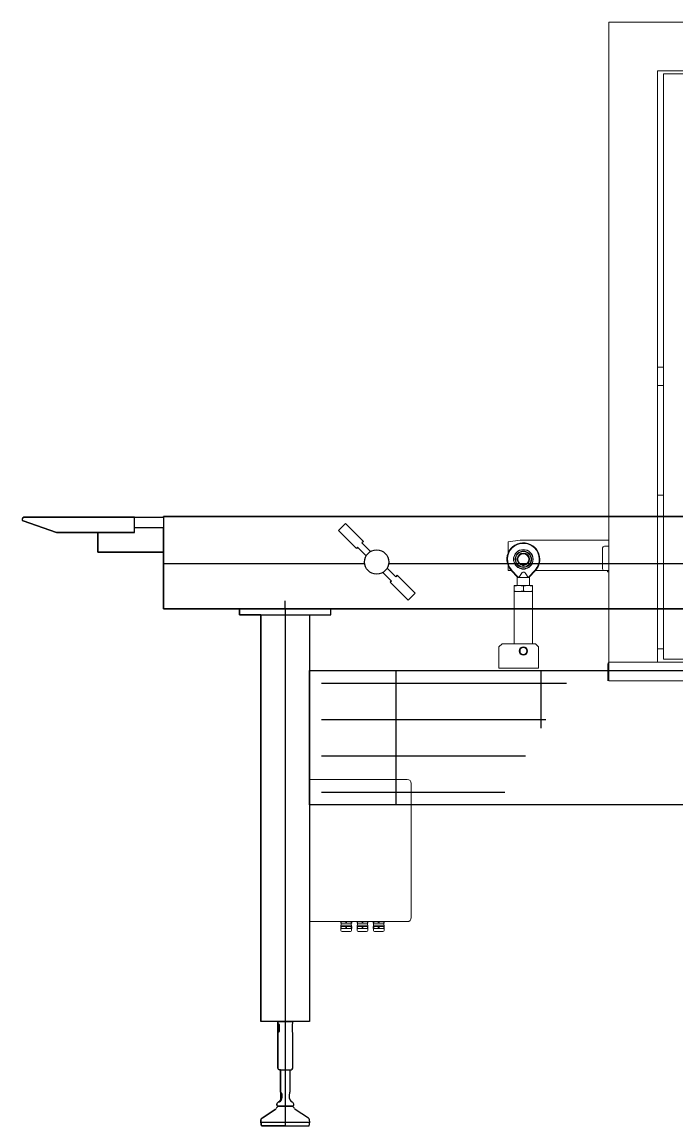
# Model space of a CAD drawing. Header units: millimetres. Extents: x 12318 to 17800, y 6541 to 10165.
# Drawn here: x 13044.8 to 13122.5, y 7271.9 to 7402.8 of the extents above; entities that cross this region are included whole.
import ezdxf

# ---------------------------------------------------------------- set-up
doc = ezdxf.new("R2010")
doc.units = ezdxf.units.MM
doc.layers.add('Equipment', color=123, linetype='Continuous')

# ---------------------------------------------------------------- blocks, each defined once
blk = doc.blocks.new('A$Cbe2ee938')
at = {"layer": 'Equipment', "linetype": 'Continuous', "lineweight": 15}
for p, q in [((-4039.3, 761), (-4039.3, 1811)), ((-4039.3, 1811), (-4009.3, 1811)), ((-4009.3, 1811), (-1869.3, 1811)), ((-3959.3, 1731), (-1919.3, 1731)), ((-3959.3, 1731), (-3959.3, 761)), ((-3949.3, 1726), (-3949.3, 766)), ((-2944.3, 1726), (-3949.3, 1726)), ((-3959.3, 1245), (-3949.3, 1245)), ((-3949.3, 1215), (-3959.3, 1215)), ((-3959.3, 1035), (-3949.3, 1035)), ((-4204.3, 958.4), (-4184.3, 961.2)), ((-4184.3, 961.2), (-4039.3, 961.2)), ((-4204.3, 939.9), (-4204.3, 958.4)), ((-4049.3, 948.2), (-4049.3, 914.2)), ((-4039.3, 951.2), (-4046.3, 951.2)), ((-4195.1, 932.4), (-4195.3, 932.2)), ((-4195.3, 932.2), (-4195.3, 927.3)), ((-4195.3, 927.3), (-4195.1, 927)), ((-4189.3, 931.1), (-4189.3, 928.3)), ((-4204.3, 911.2), (-4204.3, 919.5)), ((-4199, 911.2), (-4204.3, 911.2)), ((-4199.1, 911.3), (-4188.9, 900.4)), ((-4187.1, 899.7), (-4198.5, 911.9)), ((-4182.6, 906.5), (-4184.8, 903.3)), ((-4181.1, 908), (-4182.6, 906.5)), ((-4182, 913.9), (-4181.8, 913.7)), ((-4181.8, 913.7), (-4181, 913.7)), ((-4180, 908.5), (-4181.1, 908)), ((-4181, 913.7), (-4176.9, 913.7)), ((-4180.7, 919.7), (-4180.4, 919.7)), ((-4180.4, 919.7), (-4177.9, 919.7)), ((-4179.1, 908.6), (-4180, 908.5)), ((-4178.2, 908.4), (-4179.1, 908.6)), ((-4176.6, 907.2), (-4178.2, 908.4)), ((-4176.9, 913.7), (-4176.6, 913.9)), ((-4174.4, 904.4), (-4176.6, 907.2)), ((-4171.5, 899.7), (-4160.1, 911.9)), ((-4169.7, 900.4), (-4159.5, 911.3)), ((-4046.3, 911.2), (-4159.6, 911.2)), ((-4046.3, 911.2), (-4039.3, 911.2)), ((-4041.3, 909.2), (-4041.3, 911.2)), ((-4039.3, 909.2), (-4041.3, 909.2)), ((-4189, 900.5), (-4189.3, 899.7)), ((-4189.3, 899.7), (-4189.3, 886.7)), ((-4187.4, 899.7), (-4189.3, 899.7)), ((-4188.9, 900.4), (-4189, 900.4)), ((-4189, 900.4), (-4188.1, 900)), ((-4188.1, 900), (-4187.4, 899.7)), ((-4187.1, 899.7), (-4187.4, 899.7)), ((-4186.7, 899.7), (-4187.1, 899.7)), ((-4184.8, 903.3), (-4186.7, 899.7)), ((-4171.9, 899.7), (-4186.7, 899.7)), ((-4172.7, 901.3), (-4174.4, 904.4)), ((-4171.9, 899.7), (-4172.7, 901.3)), ((-4171.5, 899.7), (-4171.9, 899.7)), ((-4171.5, 899.7), (-4171.2, 899.7)), ((-4169.3, 899.7), (-4171.2, 899.7)), ((-4169.3, 899.7), (-4169.6, 900.5)), ((-4169.3, 886.7), (-4169.3, 899.7)), ((-4194.3, 885.4), (-4194.3, 886.7)), ((-4194.3, 886.7), (-4186.8, 886.7)), ((-4194.3, 885.4), (-4190.6, 886.3)), ((-4194.3, 885.4), (-4194.3, 878)), ((-4194.3, 876.7), (-4194.3, 878)), ((-4194.3, 876.7), (-4164.3, 876.7)), ((-4194.3, 791.2), (-4194.3, 876.7)), ((-4190.6, 886.3), (-4186.8, 886.7)), ((-4186.8, 886.7), (-4171.8, 886.7)), ((-4183, 877.1), (-4186.8, 876.7)), ((-4179.3, 878), (-4183, 877.1)), ((-4179.3, 885.4), (-4175.6, 886.3)), ((-4179.3, 885.4), (-4179.3, 878)), ((-4175.6, 886.3), (-4171.8, 886.7)), ((-4171.8, 886.7), (-4164.3, 886.7)), ((-4164.3, 885.4), (-4164.3, 886.7)), ((-4164.3, 885.4), (-4164.3, 878)), ((-4164.3, 876.7), (-4164.3, 878)), ((-4164.3, 876.7), (-4164.3, 791.2)), ((-4214.3, 791.2), (-4219.3, 786.2)), ((-4219.3, 751.2), (-4219.3, 786.2)), ((-4214.3, 791.2), (-4159.3, 791.2)), ((-4154.3, 786.2), (-4159.3, 791.2)), ((-4154.3, 751.2), (-4154.3, 786.2)), ((-3959.3, 783), (-3949.3, 783)), ((-4039.3, 761), (-4039.3, 758)), ((-4039.3, 761), (-4022.4, 761)), ((-4009.3, 761), (-4022.4, 761)), ((-4009.3, 761), (-3959.3, 761)), ((-3959.3, 761), (-1919.3, 761)), ((-3949.3, 766), (-2944.3, 766)), ((-4219.3, 751.2), (-4154.3, 751.2)), ((-4040.8, 730.5), (-4040.8, 758)), ((-4039.3, 730.5), (-4039.3, 758)), ((-4039.3, 730.5), (-1839.3, 730.5)), ((-4528, 568.5), (-4530, 568.5)), ((-4530, 568.5), (-4530, 567.2)), ((-4530, 336.5), (-4530, 567.2)), ((-4528, 568.5), (-4524.7, 568.5)), ((-4524.7, 568.5), (-4370, 568.5)), ((-4363.3, 341.8), (-4363.3, 561.8)), ((-4530, 336.5), (-4530, 335.2)), ((-4530, 335.2), (-4528, 335.2)), ((-4528, 335.2), (-4524.7, 335.2)), ((-4524.7, 335.2), (-4490, 335.2)), ((-4390, 335.2), (-4490, 335.2)), ((-4479, 335.2), (-4479, 332.8)), ((-4478.3, 332.8), (-4479, 332.8)), ((-4479, 327.4), (-4479, 324.1)), ((-4478.3, 327.4), (-4479, 327.4)), ((-4478.8, 327.4), (-4478.8, 329.3)), ((-4470, 329.3), (-4478.8, 329.3)), ((-4478.3, 332.8), (-4478.3, 335.2)), ((-4478.3, 329.3), (-4478.3, 332.8)), ((-4470.7, 332.8), (-4478.3, 332.8)), ((-4478.3, 324.1), (-4478.3, 327.4)), ((-4478.3, 327.4), (-4470.7, 327.4)), ((-4470.7, 335.2), (-4470.7, 332.8)), ((-4469.3, 332.8), (-4470.7, 332.8)), ((-4470.7, 327.4), (-4470.7, 324.1)), ((-4469.3, 327.4), (-4470.7, 327.4)), ((-4461.2, 329.3), (-4470, 329.3)), ((-4469.3, 332.8), (-4469.3, 335.2)), ((-4461.7, 332.8), (-4469.3, 332.8)), ((-4469.3, 324.1), (-4469.3, 327.4)), ((-4469.3, 327.4), (-4461.7, 327.4)), ((-4461.7, 335.2), (-4461.7, 332.8)), ((-4461.7, 332.8), (-4461.7, 329.3)), ((-4461, 332.8), (-4461.7, 332.8)), ((-4461.7, 327.4), (-4461.7, 324.1)), ((-4461, 327.4), (-4461.7, 327.4)), ((-4461.2, 329.3), (-4461.2, 327.4)), ((-4461, 332.8), (-4461, 335.2)), ((-4461, 324.1), (-4461, 327.4)), ((-4452.3, 335.2), (-4452.3, 332.8)), ((-4451.6, 332.8), (-4452.3, 332.8)), ((-4452.3, 327.4), (-4452.3, 324.1)), ((-4451.6, 327.4), (-4452.3, 327.4)), ((-4452.2, 327.4), (-4452.2, 329.3)), ((-4443.3, 329.3), (-4452.2, 329.3)), ((-4451.7, 329.3), (-4451.7, 332.8)), ((-4451.6, 332.8), (-4451.6, 335.2)), ((-4444.1, 332.8), (-4451.6, 332.8)), ((-4451.6, 324.1), (-4451.6, 327.4)), ((-4451.6, 327.4), (-4444.1, 327.4)), ((-4444.1, 335.2), (-4444.1, 332.8)), ((-4442.6, 332.8), (-4444.1, 332.8)), ((-4444.1, 327.4), (-4444.1, 324.1)), ((-4442.6, 327.4), (-4444.1, 327.4)), ((-4434.5, 329.3), (-4443.3, 329.3)), ((-4442.6, 332.8), (-4442.6, 335.2)), ((-4435.1, 332.8), (-4442.6, 332.8)), ((-4442.6, 324.1), (-4442.6, 327.4)), ((-4442.6, 327.4), (-4435.1, 327.4)), ((-4435.1, 335.2), (-4435.1, 332.8)), ((-4434.3, 332.8), (-4435.1, 332.8)), ((-4435.1, 327.4), (-4435.1, 324.1)), ((-4434.3, 327.4), (-4435.1, 327.4)), ((-4435, 332.8), (-4435, 329.3)), ((-4434.5, 329.3), (-4434.5, 327.4)), ((-4434.3, 332.8), (-4434.3, 335.2)), ((-4434.3, 324.1), (-4434.3, 327.4)), ((-4425.7, 335.2), (-4425.7, 332.8)), ((-4424.9, 332.8), (-4425.7, 332.8)), ((-4425.7, 327.4), (-4425.7, 324.1)), ((-4424.9, 327.4), (-4425.7, 327.4)), ((-4425.5, 327.4), (-4425.5, 329.3)), ((-4416.7, 329.3), (-4425.5, 329.3)), ((-4425, 329.3), (-4425, 332.8)), ((-4424.9, 332.8), (-4424.9, 335.2)), ((-4417.4, 332.8), (-4424.9, 332.8)), ((-4424.9, 324.1), (-4424.9, 327.4)), ((-4424.9, 327.4), (-4417.4, 327.4)), ((-4417.4, 335.2), (-4417.4, 332.8)), ((-4415.9, 332.8), (-4417.4, 332.8)), ((-4417.4, 327.4), (-4417.4, 324.1)), ((-4415.9, 327.4), (-4417.4, 327.4)), ((-4407.8, 329.3), (-4416.7, 329.3)), ((-4415.9, 332.8), (-4415.9, 335.2)), ((-4408.4, 332.8), (-4415.9, 332.8)), ((-4415.9, 324.1), (-4415.9, 327.4)), ((-4415.9, 327.4), (-4408.4, 327.4)), ((-4408.4, 335.2), (-4408.4, 332.8)), ((-4407.7, 332.8), (-4408.4, 332.8)), ((-4408.4, 327.4), (-4408.4, 324.1)), ((-4407.7, 327.4), (-4408.4, 327.4)), ((-4408.3, 332.8), (-4408.3, 329.3)), ((-4407.8, 329.3), (-4407.8, 327.4)), ((-4407.7, 332.8), (-4407.7, 335.2)), ((-4407.7, 324.1), (-4407.7, 327.4)), ((-4390, 335.2), (-4370, 335.2)), ((-4478.3, 324.1), (-4479, 324.1)), ((-4478.8, 320.8), (-4478.8, 324.1)), ((-4470.7, 324.1), (-4478.3, 324.1)), ((-4470, 318.8), (-4476.8, 318.8)), ((-4469.3, 324.1), (-4470.7, 324.1)), ((-4463.2, 318.8), (-4470, 318.8)), ((-4461.7, 324.1), (-4469.3, 324.1)), ((-4461, 324.1), (-4461.7, 324.1)), ((-4461.2, 324.1), (-4461.2, 320.8)), ((-4451.6, 324.1), (-4452.3, 324.1)), ((-4452.2, 320.8), (-4452.2, 324.1)), ((-4444.1, 324.1), (-4451.6, 324.1)), ((-4443.3, 318.8), (-4450.2, 318.8)), ((-4442.6, 324.1), (-4444.1, 324.1)), ((-4436.5, 318.8), (-4443.3, 318.8)), ((-4435.1, 324.1), (-4442.6, 324.1)), ((-4434.3, 324.1), (-4435.1, 324.1)), ((-4434.5, 324.1), (-4434.5, 320.8)), ((-4424.9, 324.1), (-4425.7, 324.1)), ((-4425.5, 320.8), (-4425.5, 324.1)), ((-4417.4, 324.1), (-4424.9, 324.1)), ((-4416.7, 318.8), (-4423.5, 318.8)), ((-4415.9, 324.1), (-4417.4, 324.1)), ((-4409.8, 318.8), (-4416.7, 318.8)), ((-4408.4, 324.1), (-4415.9, 324.1)), ((-4407.7, 324.1), (-4408.4, 324.1)), ((-4407.8, 324.1), (-4407.8, 320.8))]:
    blk.add_line(p, q, dxfattribs=at)
at = {"layer": 'Equipment'}
for p, q in [((-4999, 998.5), (-4770, 998.5)), ((-4817.6, 998.5), (-4999, 998.5)), ((-4817.6, 973.5), (-4817.6, 998.5)), ((-4817.6, 998.5), (-4817.6, 998.5)), ((-4817.6, 998.5), (-4770, 998.5)), ((-4770, 998.5), (-4770, 1000)), ((-4770, 1000), (-1000, 1000)), ((-1002, 1000), (-4770, 1000)), ((-4770, 1000), (-4770, 922.5)), ((-4945.4, 973.5), (-5000, 992.7)), ((-5000, 992.7), (-4945.4, 973.5)), ((-4770, 981.5), (-4817.6, 981.5)), ((-4770, 941.5), (-4770, 981.5)), ((-4482.9, 976.9), (-4471.3, 988.5)), ((-4471.3, 988.5), (-4441.8, 959)), ((-4877.6, 973.5), (-4945.4, 973.5)), ((-4945.4, 973.5), (-4817.6, 973.5)), ((-4877.6, 941.5), (-4877.6, 973.5)), ((-4817.6, 973.5), (-4877.6, 973.5)), ((-4877.6, 973.5), (-4877.6, 941.5)), ((-4453.4, 947.4), (-4482.9, 976.9)), ((-4770, 948.5), (-4770, 848.5)), ((-4451.3, 949.5), (-4453.4, 947.4)), ((-4437.7, 935.9), (-4451.3, 949.5)), ((-4441.8, 959), (-4444.2, 956.5)), ((-4444.2, 956.5), (-4430.6, 942.9)), ((-4770, 941.5), (-4877.6, 941.5)), ((-4877.6, 941.5), (-4770, 941.5)), ((-4770, 848.5), (-4770, 941.5)), ((-4770, 922.5), (-4439.8, 922.5)), ((-4409.4, 907.6), (-4395.8, 894)), ((-4388.7, 901), (-4402.3, 914.6)), ((-4400.2, 922.5), (-1002, 922.5)), ((-4395.8, 894), (-4397.9, 891.9)), ((-4397.9, 891.9), (-4368.3, 862.4)), ((-4386.3, 903.5), (-4388.7, 901)), ((-4356.7, 874), (-4386.3, 903.5)), ((-4368.3, 862.4), (-4356.7, 874)), ((-4570, 848.5), (-4570, 861.5)), ((-1040, 848.5), (-4770, 848.5)), ((-4770, 848.5), (-4770, 848.5)), ((-4770, 848.5), (-1002, 848.5)), ((-4645, 838.5), (-4645, 848.5)), ((-4645, 848.5), (-4570, 848.5)), ((-4645, 848.5), (-4495, 848.5)), ((-4645, 848.5), (-4645, 838.5)), ((-4610, 838.5), (-4645, 838.5)), ((-4645, 838.5), (-4495, 838.5)), ((-4610, 171.5), (-4610, 838.5)), ((-4610, 838.5), (-4610, 171.5)), ((-4570, 848.5), (-4570, 171.5)), ((-4530, 838.5), (-4530, 171.5)), ((-4495, 838.5), (-4495, 848.5)), ((-4530, 747), (-3839.3, 747)), ((-4530, 527), (-4530, 747)), ((-3839.3, 527), (-4530, 527)), ((-4570, 171.5), (-4610, 171.5)), ((-4582.4, 95), (-4582.4, 171.5)), ((-4582.4, 171.5), (-4570, 171.5)), ((-4582.1, 171.5), (-4557.9, 171.5)), ((-4570, 171.5), (-4570, 0)), ((-4578, 92), (-4579.4, 92)), ((-4577.9, 55.9), (-4578, 92)), ((-4577.1, 45.9), (-4577.1, 52.2)), ((-4608.2, 12.9), (-4586.4, 27.1)), ((-4584, 34.3), (-4584, 35.8)), ((-4610.2, 6), (-4610, 9.8)), ((-4609.2, 0), (-4610.2, 6)), ((-4570, 0), (-4609.2, 0))]:
    blk.add_line(p, q, dxfattribs=at)
at = {"layer": 'Equipment', "linetype": 'Continuous'}
for p, q in [((-4388.3, 527), (-4388.3, 747)), ((-4150.2, 652.7), (-4150.2, 747)), ((-4510.5, 726.2), (-4108.7, 726.2)), ((-4510.5, 666.7), (-4142.3, 666.7)), ((-4510.5, 607.2), (-4175.9, 607.2)), ((-4510.5, 547.6), (-4209.5, 547.6))]:
    blk.add_line(p, q, dxfattribs=at)
at = {"layer": 'Equipment', "linetype": 'Continuous', "lineweight": 25}
for p, q in [((-4530, 171.5), (-4610, 171.5)), ((-4582.1, 171.5), (-4582.4, 170.9)), ((-4582.4, 170.9), (-4582.4, 168.6)), ((-4582.3, 168.5), (-4582.3, 168.8)), ((-4582.3, 168.8), (-4581.8, 168.6)), ((-4582.1, 167.7), (-4582.3, 168.5)), ((-4581.9, 166.8), (-4582.1, 167.7)), ((-4581.7, 165.9), (-4581.9, 166.8)), ((-4581.8, 168.6), (-4581.2, 168)), ((-4581.7, 165), (-4581.7, 165.9)), ((-4581.7, 156), (-4581.7, 165)), ((-4581.2, 168), (-4580.6, 167.1)), ((-4580.6, 167.1), (-4580.3, 166.2)), ((-4580.3, 166.2), (-4580.2, 165.3)), ((-4580.2, 165.3), (-4580.2, 165)), ((-4580.2, 165), (-4580.2, 156)), ((-4558.3, 165.9), (-4558.1, 166.8)), ((-4558.3, 165), (-4558.3, 165.9)), ((-4558.3, 156), (-4558.3, 165)), ((-4558.1, 166.8), (-4557.9, 167.7)), ((-4557.6, 170.9), (-4557.9, 171.5)), ((-4557.9, 167.7), (-4557.7, 168.5)), ((-4557.7, 168.5), (-4557.7, 168.6)), ((-4557.6, 168.6), (-4557.6, 170.9)), ((-4582.4, 152.4), (-4582.2, 153)), ((-4582.2, 152.2), (-4582.4, 152.4)), ((-4582.4, 152.3), (-4582.4, 95)), ((-4582.2, 153), (-4581.9, 153.9)), ((-4581.6, 152.5), (-4582.2, 152.2)), ((-4581.9, 153.9), (-4581.7, 154.8)), ((-4581.7, 155.7), (-4581.7, 156)), ((-4581.7, 154.8), (-4581.7, 155.7)), ((-4581, 153.3), (-4581.6, 152.5)), ((-4580.5, 154.2), (-4581, 153.3)), ((-4580.2, 155.1), (-4580.5, 154.2)), ((-4580.2, 156), (-4580.2, 155.1)), ((-4558.3, 155.7), (-4558.3, 156)), ((-4558.3, 154.8), (-4558.3, 155.7)), ((-4558.1, 153.9), (-4558.3, 154.8)), ((-4557.8, 153), (-4558.1, 153.9)), ((-4557.6, 152.4), (-4557.8, 153)), ((-4557.6, 152.3), (-4557.6, 152.4)), ((-4557.6, 95), (-4557.6, 152.3)), ((-4579.4, 92), (-4560.6, 92)), ((-4578, 92.5), (-4578, 56.1)), ((-4562, 56.1), (-4562, 92.5)), ((-4577.9, 55.9), (-4578, 56.1)), ((-4578, 56.1), (-4577.7, 56.1)), ((-4577.7, 55.3), (-4577.9, 55.9)), ((-4577.7, 56.1), (-4577.1, 55.5)), ((-4577.4, 54.5), (-4577.7, 55.3)), ((-4577.2, 53.4), (-4577.4, 54.5)), ((-4577.1, 55.5), (-4576.5, 54.7)), ((-4576.5, 54.7), (-4576, 53.6)), ((-4562.8, 53.4), (-4562.6, 54.5)), ((-4562.6, 54.5), (-4562.3, 55.3)), ((-4562.3, 55.3), (-4562.1, 55.9)), ((-4562.1, 55.9), (-4562, 56.1)), ((-4581.4, 39.4), (-4582.9, 38.1)), ((-4580.8, 39.4), (-4581.4, 39.3)), ((-4581.4, 39.3), (-4581.2, 39.4)), ((-4581.2, 39.4), (-4580.8, 39.6)), ((-4580.8, 39.6), (-4580.4, 39.8)), ((-4580, 39.5), (-4580.8, 39.4)), ((-4579.2, 39.8), (-4580, 39.5)), ((-4577.1, 52.2), (-4577.2, 53.4)), ((-4577.1, 45.9), (-4577.1, 52.2)), ((-4577.1, 45.2), (-4577.1, 45.9)), ((-4576, 53.6), (-4575.8, 52.4)), ((-4575.8, 52.4), (-4575.8, 52.2)), ((-4575.8, 52.2), (-4575.8, 45.9)), ((-4575.8, 45.2), (-4575.8, 45.9)), ((-4562.9, 52.2), (-4562.8, 53.4)), ((-4562.9, 45.9), (-4562.9, 52.2)), ((-4562.9, 45.2), (-4562.9, 45.9)), ((-4557.1, 38.1), (-4558.6, 39.4)), ((-4586.4, 27.1), (-4608.2, 12.9)), ((-4584, 35.8), (-4584, 34.3)), ((-4582.9, 33.2), (-4557.1, 33.2)), ((-4582.8, 33.2), (-4582.8, 33.2)), ((-4581.9, 32.3), (-4558.1, 32.3)), ((-4557.3, 33.2), (-4557.3, 33.2)), ((-4556, 34.3), (-4556, 35.8)), ((-4531.8, 12.9), (-4553.6, 27.1)), ((-4610, 9.8), (-4610.2, 6)), ((-4610.2, 6), (-4609.2, 0)), ((-4610.2, 6), (-4529.8, 6)), ((-4609.2, 0), (-4530.8, 0)), ((-4530.8, 0), (-4529.8, 6)), ((-4529.8, 6), (-4530, 9.8))]:
    blk.add_line(p, q, dxfattribs=at)
at = {"layer": 'Equipment'}
blk.add_circle((-4420, 925.2), 20, dxfattribs=at)
at = {"layer": 'Equipment', "linetype": 'Continuous', "lineweight": 15}
for centre, radius in [((-4179.3, 929.7), 16), ((-4179.3, 929.7), 15.7), ((-4179.3, 929.7), 13.4), ((-4179.3, 929.7), 12.6), ((-4179.3, 929.7), 10.1), ((-4179.3, 929.7), 10), ((-4179.3, 929.7), 9), ((-4179.3, 779.2), 7), ((-4179.3, 779.2), 6), ((-4179.3, 779.2), 5.5)]:
    blk.add_circle(centre, radius, dxfattribs=at)
at = {"layer": 'Equipment'}
for centre, radius, start, end in [((-4999, 995.5), 3, 90, 250.6671), ((-4999, 995.5), 3, 90, 250.6671), ((-4579.4, 95), 3, 180.0013, 269.7739), ((-4584.9, 52.4), 7.75, 11.532, 26.4875), ((-4581, 35.8), 3, 130.0013, 179.9966), ((23294.5, -33183.9), 43368.7, 129.99821, 130.00092), ((-4583.4, 45.4), 6.41, 289.0085, 4.3796), ((-4589.2, 51.5), 12.2, 3.2604, 11.532), ((-4588.8, 30.7), 4.33, 303.4891, 328.8293), ((-4572.2, 21.1), 14.8, 131.0347, 150.4404), ((-4582.9, 34.3), 1.1, 180, 225), ((-4582.8, 34.5), 1.28, 226.7995, 272.1655), ((-4581.9, 33.2), 0.875, 180.0051, 266.7074), ((-4606, 9.6), 4, 122.9888, 176.1607)]:
    blk.add_arc(centre, radius, start, end, dxfattribs=at)
at = {"layer": 'Equipment', "linetype": 'Continuous', "lineweight": 15}
for centre, radius, start, end in [((-4179.3, 929.7), 27, 0, 222.8476), ((-4179.3, 929.7), 26.1, 317.1524, 222.8476), ((-4046.3, 948.2), 3, 90, 180), ((-4179.3, 929.7), 27, 317.1524, 0), ((-4046.3, 914.2), 3, 180, 270), ((-4154.5, 867.6), 36.2, 114.9108, 117.4626), ((-4186.5, 900.2), 23.5, 250.5263, 269.2175), ((-4187, 864), 22.7, 70.2272, 89.5166), ((-4171.6, 899.4), 22.7, 250.2272, 269.5166), ((-4172, 864), 22.7, 70.2272, 89.5166), ((-4172.2, 900.3), 23.6, 270.8344, 289.4217), ((-4037.8, 758), 3, 120, 180), ((-4370, 561.8), 6.67, 0, 90), ((-4370, 341.8), 6.67, 270, 0), ((-4476.8, 320.8), 2, 180, 270), ((-4463.2, 320.8), 2, 270, 0), ((-4450.2, 320.8), 2, 180, 270), ((-4436.5, 320.8), 2, 270, 0), ((-4423.5, 320.8), 2, 180, 270), ((-4409.8, 320.8), 2, 270, 0)]:
    blk.add_arc(centre, radius, start, end, dxfattribs=at)
at = {"layer": 'Equipment', "linetype": 'Continuous', "lineweight": 25}
for centre, radius, start, end in [((-4579.4, 95), 3, 180, 270), ((-4560.6, 95), 3, 270, 0), ((-4581, 35.8), 3, 130, 180), ((-4583.4, 45.4), 6.36, 298.4822, 358.288), ((-4581.6, 45), 5.73, 294.2101, 1.6851), ((-4556.6, 45.4), 6.36, 181.7127, 241.5162), ((-4556.4, 45.3), 6.34, 239.2586, 248.6865), ((-4559, 35.8), 3, 0, 50), ((-4588.6, 30.4), 4, 302.9902, 329.299), ((-4572.2, 21.1), 14.8, 130.6092, 150.4404), ((-4582.9, 34.3), 1.1, 180, 270), ((-4581.9, 33.2), 0.875, 180, 270), ((-4558.1, 33.2), 0.875, 270, 0), ((-4568.6, 20.7), 15.7, 29.4773, 47.929), ((-4557.1, 34.3), 1.1, 270, 0), ((-4551.4, 30.4), 4, 210.701, 237.0098), ((-4606, 9.6), 4, 122.9902, 176.1605), ((-4534, 9.6), 4, 3.8395, 57.0098)]:
    blk.add_arc(centre, radius, start, end, dxfattribs=at)

msp = doc.modelspace()

# ---------------------------------------------------------------- block references
at = {"xscale": 0.072267749473635, "yscale": 0.072267749473635, "zscale": 0.072267749473635}
msp.add_blockref('A$Cbe2ee938', (13406.29, 7271.94), dxfattribs=at)

doc.saveas('drawing.dxf')
